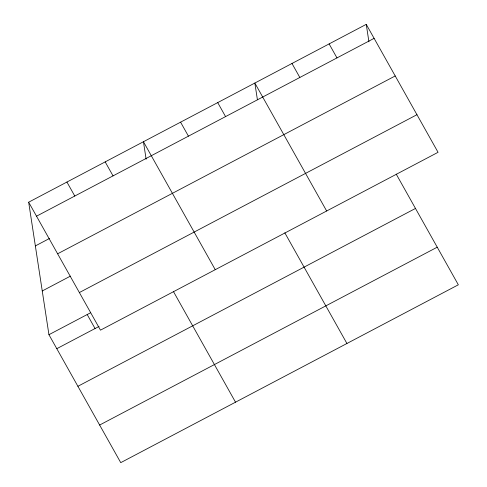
<?xml version="1.0" encoding="UTF-8"?>
<svg xmlns="http://www.w3.org/2000/svg" width="487" height="487" viewBox="0 0 487 487"><rect width="100%" height="100%" fill="white"/><g stroke="black" fill="none" stroke-linecap="round" stroke-linejoin="round"><path stroke-width="0.73" d="M28.666 202.202L366.254 24.35L438.057 152.303L100.474 330.156L28.666 202.202L48.944 334.697L120.746 462.65L458.334 284.798L396.229 174.133M36.519 216.191L374.107 38.345M35.356 245.923L49.455 238.496M57.624 253.8L395.213 75.954M42.253 290.97L70.445 276.117M79.369 292.547L416.951 114.701M48.944 334.697L90.558 312.77M56.796 348.686L99.08 326.412M77.902 386.294L415.484 208.442M99.64 425.041L437.229 247.189M329.121 43.915L336.974 57.904M291.981 63.474L299.834 77.47M326.655 210.999L254.847 83.04L257.416 99.798M217.713 102.605L225.566 116.6M284.828 232.829L346.933 343.487M180.58 122.17L188.432 136.159M215.254 269.688L143.446 141.729L146.124 159.219M105.186 161.891L113.039 175.88M173.427 291.518L235.525 402.183M66.926 182.047L74.779 196.036M87.203 314.541L95.056 328.53M366.254 24.35L368.927 41.839"/></g></svg>
